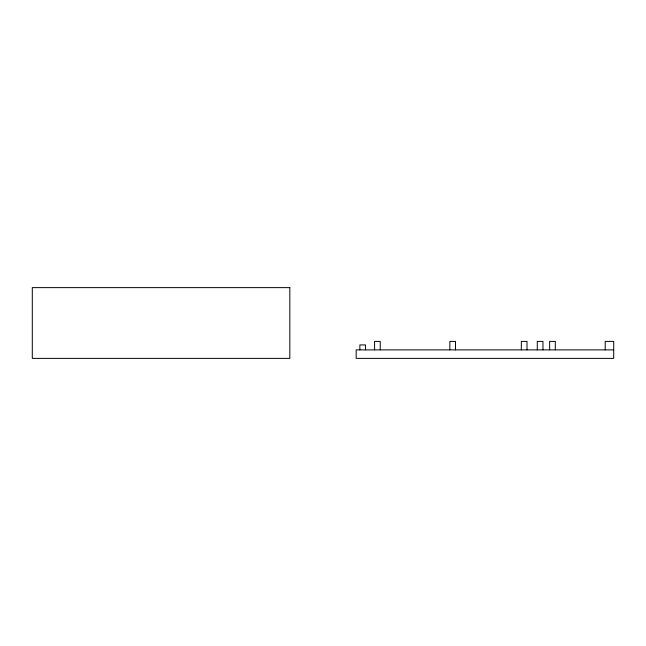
<?xml version="1.0" encoding="UTF-8"?>
<svg xmlns="http://www.w3.org/2000/svg" width="646" height="646" viewBox="0 0 646 646"><rect width="100%" height="100%" fill="white"/><g stroke="black" fill="none" stroke-linecap="round" stroke-linejoin="round"><path stroke-width="0.97" d="M613.7 349.882L356.18 349.882L356.18 358.377L613.7 358.377L613.7 341.395L605.213 341.395L605.213 349.882M555.302 349.882L555.302 341.395L549.641 341.395L549.641 349.882M542.955 349.882L542.955 341.395L537.294 341.395L537.294 349.882M526.999 349.882L526.999 341.395L521.338 341.395L521.338 349.882M455.511 349.882L455.511 341.395L449.85 341.395L449.85 349.882M380.236 349.882L380.236 341.395L374.575 341.395L374.575 349.882M365.523 349.882L365.523 344.932L359.862 344.932L359.862 349.882M289.82 287.623L32.3 287.623L32.3 358.377L289.82 358.377L289.82 287.623"/></g></svg>
